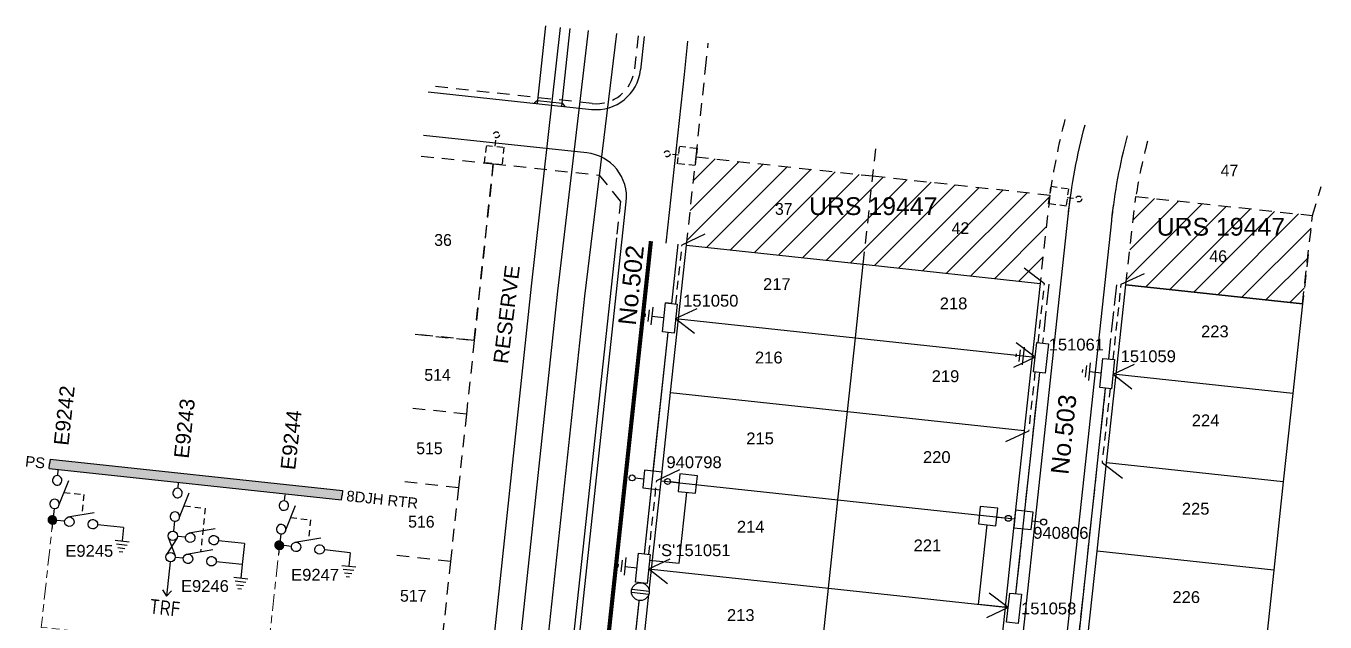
# Model space of a CAD drawing. Header units: metres. Extents: x 292676 to 293066, y 6233407 to 6233703.
# Drawn here: x 292676.1 to 292895.4, y 6233602.7 to 6233703.3 of the extents above; entities that cross this region are included whole.
import ezdxf
from ezdxf.enums import TextEntityAlignment as Align

# ---------------------------------------------------------------- set-up
doc = ezdxf.new("R2010")
doc.units = ezdxf.units.M
doc.header["$LTSCALE"] = 0.7
for name, pattern in [('A', [0]), ('Cable Exist OH', [1, 1, 0]), ('Cable Exist UG', [8.2, 4, -1.2, 1.8, -1.2]), ('CENTERX2', [101.6, 63.5, -12.7, 12.7, -12.7]), ('Dash', [5, 3, -2]), ('IE Trench LV', [6.5, 5, -1.5]), ('PHANTOM2', [31.75, 15.875, -3.175, 3.175, -3.175, 3.175, -3.175])]:
    doc.linetypes.add(name, pattern=pattern)
for name, color, linetype in [('_User Miscellaneous1', 3, 'Continuous'), ('_User Miscellaneous4', 7, 'Continuous'), ('_User Miscellaneous7', 150, 'Continuous'), ('_User Miscellaneous8', 7, 'Continuous'), ('_User_HV_Exist', 7, 'Continuous'), ('Cadastre Developer_SP_NEW', 4, 'Continuous'), ('Cadastre Roads_SP_NEW', 8, 'Continuous'), ('Equip_HV_NEW', 2, 'Continuous'), ('Equip_LV_NEW', 5, 'Continuous'), ('Mains_LV_NEW_R6', 2, 'Continuous'), ('Mains_LV_NEW_T84', 2, 'Continuous'), ('OH_Details_SP_MISC', 7, 'Continuous'), ('Services_SP_NEW_UG', 2, 'Continuous'), ('SupportsUG_SP_LV_NEW', 2, 'Continuous'), ('SupportsUG_SP_LV_SL_NEW', 2, 'Continuous'), ('Trench_SP_NEW', 2, 'Continuous')]:
    doc.layers.add(name, color=color, linetype=linetype)
doc.layers.add('_User Miscellaneous5', color=7, linetype='Continuous', lineweight=35)
doc.layers.add('_User Notes', color=7, linetype='Continuous', plot=False)
doc.styles.add('ARIAL', font='arial.ttf', dxfattribs={"height": 2})
doc.styles.add('dotfont', font='dotfont.shx')
doc.styles.add('IESYMBOL1', font='isocp.shx')
doc.styles.add('POLE_LABEL', font='arial.ttf')
doc.styles.add('SL_LABEL', font='arial.ttf')
doc.styles.get("Standard").update_dxf_attribs({"font": 'arial.ttf'})
doc.styles.add('style1', font='iso3098b.shx')
doc.styles.add('SWG_LABEL', font='arial.ttf')
doc.styles.add('SWITCH_LABEL', font='arial.ttf', dxfattribs={"height": 2.5})
doc.linetypes.add('Cable New UG', pattern='A,8,-1,["x",style1,S=3.5,R=0,X=0.35,Y=-1],-3.5', length=12.5)
doc.linetypes.add('Cable Z', pattern='A,8,-1,["Z",Standard,S=2.5,R=0,X=0.35,Y=-1.25],-3.5', length=12.5)
doc.linetypes.add('IE Trench HV', pattern='A,8,-2,["/",style1,S=2.5,R=0,X=0.1,Y=-1],-4.5', length=14.5)

# ---------------------------------------------------------------- blocks, each defined once
blk = doc.blocks.new('*U35')
at = {"lineweight": -3}
blk.add_lwpolyline([(-2.48, 2.49), (2.47, 2.49), (2.47, 0.51), (-2.48, 0.51)], close=True, dxfattribs=at)
for tag, flags, p in [('STREET_CODE', 9, (1.5, 3.5)), ('OWNED_BY', 9, (1.5, 3.3)), ('OPERATED_BY', 9, (1.5, 3.1)), ('STATE', 9, (1.5, 2.7)), ('SUPPORT_TYPE', 9, (1.5, 2.5)), ('MAINTAINED_BY', 9, (1.5, 2.9)), ('USAGE', 9, (1.5, 2.3)), ('LEGEND', 9, (1.5, 2.1)), ('SUBURB', 9, (1.5, 1.7)), ('STREETNAME', 9, (1.5, 1.5)), ('Z', 1, (1.5, 0.9)), ('PARENT', 9, (1.5, 1.9)), ('LOCATION', 9, (1.5, 1.3)), ('NOTES', 9, (1.5, 1.1))]:
    blk.add_attdef(tag, text='', height=0.2, dxfattribs=dict(flags=flags)).set_placement(p, align=Align.MIDDLE_LEFT)
at = {"layer": '_User Miscellaneous4', "style": 'ARIAL', "flags": 8}
blk.add_attdef('ASSET_NUM', text='', height=2, dxfattribs=at).set_placement((2, 5.5), align=Align.MIDDLE_LEFT)
blk = doc.blocks.new('*U85')
at = {"layer": '_User Miscellaneous7', "lineweight": -3}
blk.add_lwpolyline([(0, -3.03), (0, -1.58)], dxfattribs=at)
blk.add_lwpolyline([(-1.49, -6), (1.49, -6), (1.49, -3.03), (-1.49, -3.03)], close=True, dxfattribs=at)
blk.add_circle((0, -1.08), 0.5, dxfattribs=at)
at = {"layer": '_User Miscellaneous8', "color": 2, "lineweight": -3}
blk.add_lwpolyline([(-1.49, 0), (1.49, 0), (1.49, 2.97), (-1.49, 2.97)], close=True, dxfattribs=at)
at = {"style": 'POLE_LABEL', "flags": 9}
blk.add_attdef('STRUCTURE_PLANT_NUMBER', text='', height=0.2, dxfattribs=at).set_placement((1.64, 1.73), align=Align.MIDDLE_LEFT)
for tag, flags, p in [('STREET_CODE', 9, (1.64, 1.49)), ('OWNED_BY', 9, (1.64, 1.09)), ('OPERATED_BY', 9, (1.64, 0.89)), ('STATE', 9, (1.64, 0.49)), ('COLUMN_TYPE', 9, (1.64, 1.29)), ('MAINTAINED_BY', 9, (1.64, 0.69)), ('USAGE', 9, (1.64, 0.29)), ('LEGEND', 9, (1.64, 0.09)), ('SUBURB', 9, (1.64, -0.31)), ('STREETNAME', 9, (1.64, -0.51)), ('Z', 1, (1.64, -1.31)), ('PARENT', 9, (1.64, -0.11)), ('LOCATION', 9, (1.64, -0.71)), ('NOTES', 9, (1.64, -0.91)), ('LABEL_ALIGNMENT', 9, (1.64, -1.11))]:
    blk.add_attdef(tag, text='', height=0.2, dxfattribs=dict(flags=flags)).set_placement(p, align=Align.MIDDLE_LEFT)
at = {"layer": '_User Miscellaneous5', "style": 'ARIAL', "flags": 8}
blk.add_attdef('ASSET_NUM', text='', height=2, dxfattribs=at).set_placement((2, 3.49), align=Align.MIDDLE_LEFT)
blk = doc.blocks.new('*U38')
at = {"layer": '_User Miscellaneous8', "color": 2}
blk.add_line((0, 0), (0, 1.45), dxfattribs=at)
blk.add_circle((0, 1.95), 0.5, dxfattribs=at)
for tag, p, flags in [('Z', (0, 0), 1), ('OPERATED_BY', (0, -9.61), 9)]:
    blk.add_attdef(tag, p, '', height=0.2, dxfattribs=dict(flags=flags))
at = {"style": 'SL_LABEL', "flags": 9}
blk.add_attdef('STREET_CODE', text='', height=0.2, dxfattribs=at).set_placement((0, -0.2), align=Align.MIDDLE_LEFT)
at = {"flags": 9}
for tag, p in [('CONSTRUCTED_VOLTAGE', (0, -0.4)), ('CONTROL_TYPE', (0, -0.6)), ('OPERATING_VOLTAGE', (0, -1.4)), ('ORIENTATION', (0, -1.6)), ('OWNED_BY', (0, -1.8)), ('STATE', (0, -2)), ('LANTERN_PURPOSE', (0, -0.8)), ('LANTERN_TYPE', (0, -1)), ('NO_PHASES', (0, -1.2)), ('USAGE', (0, -2.2)), ('CEXIST', (0, -2.4)), ('CNEW', (0, -2.6)), ('CNUMBER', (0, -2.8)), ('CREMOVE', (0, -3)), ('CREPLACE', (0, -3.2)), ('LKINGHEIGHT', (0, -3.4)), ('LBRACKET', (0, -3.6)), ('LBRACKETVOCAB', (0, -3.8)), ('LCATEGORY', (0, -4)), ('LCHARGE1', (0, -4.2)), ('LCHARGE1PERCENT', (0, -4.4)), ('LCHARGE2', (0, -4.6)), ('LCHARGE2PERCENT', (0, -4.8)), ('LCHARGE3', (0, -5)), ('LCHARGE3PERCENT', (0, -5.2)), ('LEXIST', (0, -5.4)), ('LLAMP', (0, -5.6)), ('LLAMPVOCAB', (0, -5.8)), ('LMAST', (0, -6)), ('LMASTVOCAB', (0, -6.2)), ('LNEW', (0, -6.4)), ('LANTNUMBER', (0, -6.6)), ('SUBURB', (0, -8.6)), ('STREETNAME', (0, -8.8)), ('LOUTREACH', (0, -7)), ('LOUTREACHVOCAB', (0, -7.2)), ('LRATECODE', (0, -7.4)), ('LREMOVE', (0, -7.6)), ('LREPLACE', (0, -7.8)), ('LTYPE', (0, -8)), ('LTYPEVOCAB', (0, -8.2)), ('LEGEND', (0, -8.4)), ('LOCATION', (0, -9)), ('NOTES', (0, -9.2)), ('MAINTAINED_BY', (0, -9.86))]:
    blk.add_attdef(tag, text='', height=0.2, dxfattribs=at).set_placement(p, align=Align.MIDDLE_LEFT)
at = {"layer": '_User Notes', "style": 'SL_LABEL', "flags": 8}
blk.add_attdef('ASSET_NUM', text='', height=2.5, dxfattribs=at).set_placement((2, 2), align=Align.MIDDLE_LEFT)
at = {"layer": '_User Notes', "flags": 8}
blk.add_attdef('LNUMBER', text='', height=2.5, dxfattribs=at).set_placement((1.2, -2.8), align=Align.MIDDLE_LEFT)
blk = doc.blocks.new('A$C4FBE3B10')
at = {"layer": '_User Miscellaneous1', "color": 6, "linetype": 'Dash', "ltscale": 0.5, "flags": 128}
blk.add_lwpolyline([(0, 2.97), (0, 4.42)], dxfattribs=at)
at = {"layer": '_User Miscellaneous1', "color": 6, "linetype": 'Dash', "ltscale": 0.5}
blk.add_lwpolyline([(-1.48, 2.97), (1.48, 2.97), (1.48, 0), (-1.48, 0)], close=True, dxfattribs=at)
blk.add_circle((0, 4.92), 0.5, dxfattribs=at)
blk = doc.blocks.new('A$C1B2C29DD')
at = {"layer": 'Services_SP_NEW_UG', "color": 2, "flags": 128}
for points in [[(0, 0), (-2.1, 3.44)], [(0, 0), (2.1, 3.44)]]:
    blk.add_lwpolyline(points, dxfattribs=at)
blk = doc.blocks.new('*U42')
at = {"layer": 'Services_SP_NEW_UG', "color": 2, "flags": 128}
blk.add_lwpolyline([(-15, -0.75), (-17.25, 2.93)], dxfattribs=at)
at = {"layer": 'Services_SP_NEW_UG', "color": 2, "linetype": 'Dash', "ltscale": 0.7, "flags": 128}
blk.add_lwpolyline([(-2.47, -0.75), (-15, -0.75)], dxfattribs=at)
blk = doc.blocks.new('*U43')
at = {"layer": 'Services_SP_NEW_UG', "color": 2, "flags": 128}
blk.add_lwpolyline([(-12.5, -0.75), (-14.75, 2.93)], dxfattribs=at)
at = {"layer": 'Services_SP_NEW_UG', "color": 2, "linetype": 'Dash', "ltscale": 0.7, "flags": 128}
blk.add_lwpolyline([(-2.47, -0.75), (-12.5, -0.75)], dxfattribs=at)
blk = doc.blocks.new('*U44')
at = {"layer": 'Services_SP_NEW_UG', "color": 2, "flags": 128}
blk.add_lwpolyline([(15, -0.75), (17.25, 2.93)], dxfattribs=at)
at = {"layer": 'Services_SP_NEW_UG', "color": 2, "linetype": 'Dash', "ltscale": 0.7, "flags": 128}
blk.add_lwpolyline([(2.47, -0.75), (15, -0.75)], dxfattribs=at)
blk = doc.blocks.new('LV_UG_LINKS_CLOSED_NEW')
for tag, flags, p in [('ACTUAL_STATUS', 9, (1.5, 0)), ('CONSTRUCTED_VOLTAGE', 9, (1.5, -0.2)), ('OPERATING_VOLTAGE', 9, (1.5, -0.6)), ('ORIENTATION', 9, (1.5, -0.8)), ('STATE', 9, (1.5, -1)), ('SWITCH_TYPE', 9, (1.5, -1.2)), ('OWNED_BY', 9, (1.5, -1.8)), ('OPERATED_BY', 9, (1.5, -2)), ('NO_PHASES', 9, (1.5, -0.4)), ('USAGE', 9, (1.5, -1.4)), ('NOTES', 9, (1.5, -1.6)), ('MAINTAINED_BY', 9, (1.5, -2.2)), ('TYPE', 9, (1.5, -2.6)), ('Z', 1, (1.5, -2.8)), ('NUMBER_OF_PHASES', 9, (1.5, -2.4))]:
    blk.add_attdef(tag, text='', height=0.2, dxfattribs=dict(flags=flags)).set_placement(p, align=Align.MIDDLE_LEFT)
blk.add_wipeout([(-1.06, -5.84), (-1.18, -5.98), (-1.29, -6.14), (-1.37, -6.31), (-1.43, -6.48), (-1.48, -6.67), (-1.49, -6.85), (-1.49, -7.04), (-1.46, -7.23), (-1.41, -7.41), (-1.33, -7.58), (-1.24, -7.74), (-1.12, -7.89), (-0.99, -8.02), (-0.84, -8.14), (-0.68, -8.23), (-0.51, -8.31), (-0.33, -8.36), (-0.14, -8.39), (0.05, -8.39), (0.23, -8.38), (0.42, -8.33), (0.59, -8.27), (0.76, -8.19), (0.92, -8.08), (1.06, -7.96), (1.18, -7.82), (1.29, -7.66), (1.37, -7.49), (1.43, -7.32), (1.48, -7.13), (1.49, -6.95), (1.49, -6.76), (1.46, -6.57), (1.41, -6.39), (1.33, -6.22), (1.24, -6.06), (1.12, -5.91), (0.99, -5.78), (0.84, -5.66), (0.68, -5.57), (0.51, -5.49), (0.33, -5.44), (0.14, -5.41), (-0.05, -5.41), (-0.23, -5.42), (-0.42, -5.47), (-0.59, -5.53), (-0.76, -5.61), (-0.92, -5.72)])
for p, q in [((-1.48, -6.65), (1.48, -6.65)), ((-1.48, -7.15), (1.48, -7.15))]:
    blk.add_line(p, q)
blk.add_circle((0, -6.9), 1.5)
blk = doc.blocks.new('Earth')
for p, q in [((0, -2.04), (0, 0)), ((-1.5, -2.04), (1.5, -2.04)), ((-1, -2.64), (1, -2.64)), ((-0.25, -3.24), (0.25, -3.24))]:
    blk.add_line(p, q)
blk = doc.blocks.new('*U98')
at = {"layer": 'Services_SP_NEW_UG', "color": 2, "flags": 128}
blk.add_lwpolyline([(-15.24, -0.75), (-17.49, 2.93)], dxfattribs=at)
at = {"layer": 'Services_SP_NEW_UG', "color": 2, "linetype": 'Dash', "ltscale": 0.7, "flags": 128}
blk.add_lwpolyline([(-2.47, -0.75), (-15.24, -0.75)], dxfattribs=at)
blk = doc.blocks.new('*U99')
at = {"layer": 'Services_SP_NEW_UG', "color": 2, "flags": 128}
blk.add_lwpolyline([(12.5, -0.75), (14.75, 2.93)], dxfattribs=at)
at = {"layer": 'Services_SP_NEW_UG', "color": 2, "linetype": 'Dash', "ltscale": 0.7, "flags": 128}
blk.add_lwpolyline([(2.47, -0.75), (12.5, -0.75)], dxfattribs=at)
blk = doc.blocks.new('*U100')
at = {"layer": 'Services_SP_NEW_UG', "color": 2, "flags": 128}
blk.add_lwpolyline([(-12.5, -0.75), (-14.75, 2.93)], dxfattribs=at)
at = {"layer": 'Services_SP_NEW_UG', "color": 2, "linetype": 'Dash', "ltscale": 0.7, "flags": 128}
blk.add_lwpolyline([(-2.47, -0.75), (-12.5, -0.75)], dxfattribs=at)
blk = doc.blocks.new('*U104')
for p, q in [((-1.6, 0), (-1.6, 49.65)), ((-1.6, 49.65), (-0.8, 49.65)), ((0, 49.65), (-0.8, 49.65)), ((0, 0), (0, 49.65)), ((-1.6, 0), (-0.8, 0)), ((0, 0), (-0.8, 0))]:
    blk.add_line(p, q)
at = {"style": 'ARIAL'}
blk.add_attdef('SWG_TYPE', text='', height=1.8, rotation=90, dxfattribs=at).set_placement((-0.8, 50.39), align=Align.MIDDLE_LEFT)
blk.add_attdef('SUB_TYPE', text='', height=1.8, rotation=90, dxfattribs=at).set_placement((-0.8, -0.76), align=Align.MIDDLE_RIGHT)
blk = doc.blocks.new('SWG_SIE_TRF_NOES_NEW')
for p, q in [((7.01, 0.8), (2.79, 1.95)), ((14.68, 0), (20.54, 0))]:
    blk.add_line(p, q)
for points in [[(2.2, 0.01), (1.2, 0.01)], [(19.54, -0.75), (20.54, 0), (19.54, 0.75)], [(7.8, 0), (9.45, 0)]]:
    blk.add_lwpolyline(points)
for points in [[(3, -0.79, 1), (3, 0.81, 1)], [(7, -0.8, 1), (7, 0.8, 1)]]:
    blk.add_lwpolyline(points, format="xyb", close=True)
at = {"flags": 1}
blk.add_attdef('Z', (0, 0), '', height=0.2, dxfattribs=at)
at = {"style": 'SWITCH_LABEL', "flags": 9}
blk.add_attdef('STREET_CODE', text='', height=0.2, dxfattribs=at).set_placement((0, -0.2), align=Align.MIDDLE_LEFT)
at = {"flags": 9}
for tag, p in [('ORIENTATION', (0, -0.4)), ('SUBURB', (0, -1)), ('STREETNAME', (0, -1.2)), ('PARENT', (0, -0.6)), ('USAGE', (0, -0.8)), ('LOCATION', (0, -1.4)), ('NOTES', (0, -1.6))]:
    blk.add_attdef(tag, text='', height=0.2, dxfattribs=at).set_placement(p, align=Align.MIDDLE_LEFT)
blk = doc.blocks.new('SWG_FUSE_NEW')
for points in [[(4.04, 0.73), (1.16, -0.72)], [(4.05, -0.71), (1.16, 0.72)]]:
    blk.add_lwpolyline(points)
for centre in [(0.8, 0), (4.4, 0.01)]:
    blk.add_circle(centre, 0.8)
at = {"style": 'SWITCH_LABEL', "flags": 8}
blk.add_attdef('ASSET_NUM', text='', height=2.5, rotation=179.9544, dxfattribs=at).set_placement((-2.4, 0), align=Align.MIDDLE_LEFT)
for tag, p, flags in [('Z', (0, 0), 1), ('ORIENTATION', (0.04, -4.4), 9), ('USAGE', (0.04, -5.4), 9)]:
    blk.add_attdef(tag, p, '', height=0.2, dxfattribs=dict(flags=flags))
at = {"flags": 9}
for tag, p in [('SUBURB', (0, -2.2)), ('PARENT', (0, -1.6)), ('STREETNAME', (0, -2.4))]:
    blk.add_attdef(tag, text='', height=0.2, dxfattribs=at).set_placement(p, align=Align.MIDDLE_LEFT)
blk = doc.blocks.new('*U105')
at = {"linetype": 'CENTERX2'}
blk.add_blockref('SWG_SIE_TRF_NOES_NEW', (0, 0), dxfattribs=at)
at = {"linetype": 'CENTERX2', "rotation": 180}
blk.add_blockref('SWG_FUSE_NEW', (14.68, 0), dxfattribs=at)
at = {"style": 'IESYMBOL1'}
blk.add_text('TRF', height=2.5, rotation=89.9826, dxfattribs=at).set_placement((22.51, -0.05), align=Align.MIDDLE_CENTER)
blk = doc.blocks.new('SWG_SIE_ES_NEW')
for p, q in [((-6.1, 0.75), (-1.8, 1.97)), ((2.22, -2.29), (4.62, -2.29)), ((2.52, -2.89), (4.32, -2.89)), ((2.83, -3.49), (4.03, -3.49)), ((3.13, -4.09), (3.73, -4.09))]:
    blk.add_line(p, q)
at = {"const_width": 0.8, "flags": 128}
blk.add_lwpolyline([(-9.09, -0.02, 1), (-8.29, -0.02, 1)], format="xyb", close=True, dxfattribs=at)
for points in [[(-5.79, -0.82, -1), (-5.79, 0.78, -1)], [(-1.79, -0.81, -1), (-1.79, 0.79, -1)]]:
    blk.add_lwpolyline(points, format="xyb", close=True)
for points in [[(-6.59, -0.02), (-7.89, -0.02)], [(3.42, -0.01), (-0.99, -0.01)], [(3.42, -0.01), (3.42, -2.29)]]:
    blk.add_lwpolyline(points)
at = {"flags": 1}
blk.add_attdef('Z', (0, 0), '', height=0.2, dxfattribs=at)
at = {"style": 'ARIAL', "flags": 8}
blk.add_attdef('ASSET_NUM', text='', height=2, dxfattribs=at).set_placement((-1.81, -3.15), align=Align.MIDDLE_CENTER)
at = {"style": 'SWITCH_LABEL', "flags": 9}
blk.add_attdef('STREET_CODE', text='', height=0.2, dxfattribs=at).set_placement((0, -0.2), align=Align.MIDDLE_LEFT)
at = {"flags": 9}
for tag, p in [('ORIENTATION', (0, -0.4)), ('SUBURB', (0, -1)), ('STREETNAME', (0, -1.2)), ('PARENT', (0, -0.6)), ('USAGE', (0, -0.8)), ('LOCATION', (0, -1.4)), ('NOTES', (0, -1.6))]:
    blk.add_attdef(tag, text='', height=0.2, dxfattribs=at).set_placement(p, align=Align.MIDDLE_LEFT)
blk = doc.blocks.new('SWG_SIE_SU_NEW')
blk.add_line((5.81, 0.79), (1.59, 1.94))
at = {"linetype": 'A', "lineweight": 0}
for p, q in [((7.98, 0.35), (7.98, -0.37)), ((8.18, -0.58), (8.18, 0.56)), ((8.38, 0.66), (8.38, -0.68)), ((8.58, -0.71), (8.58, 0.69)), ((8.78, 0.66), (8.78, -0.68)), ((8.98, -0.59), (8.98, 0.56)), ((9.18, 0.35), (9.18, -0.38))]:
    blk.add_line(p, q, dxfattribs=at)
at = {"linetype": 'Dash', "ltscale": 0.5}
blk.add_lwpolyline([(3.7, 1.36), (3.7, 4.73), (7.22, 4.73)], dxfattribs=at)
for points in [[(1, 0), (0, 0)], [(6.6, -0.01), (10.1, -0.01)]]:
    blk.add_lwpolyline(points)
for points in [[(1.8, -0.8, 1), (1.8, 0.8, 1)], [(5.8, -0.81, 1), (5.8, 0.79, 1)]]:
    blk.add_lwpolyline(points, format="xyb", close=True)
at = {"linetype": 'A', "lineweight": 0}
blk.add_circle((8.58, -0.01), 0.7, dxfattribs=at)
at = {"style": 'SWG_LABEL', "flags": 8}
blk.add_attdef('ASSET_NUM', text='', height=2, rotation=179.9544, dxfattribs=at).set_placement((-2.4, 0.01), align=Align.MIDDLE_LEFT)
at = {"flags": 1}
blk.add_attdef('Z', (0, 0), '', height=0.2, dxfattribs=at)
at = {"style": 'SWITCH_LABEL', "flags": 9}
blk.add_attdef('STREET_CODE', text='', height=0.2, dxfattribs=at).set_placement((0, 0), align=Align.MIDDLE_LEFT)
at = {"flags": 9}
for tag, p in [('OPERATED_BY', (-0.01, -1.84)), ('ORIENTATION', (0, -0.2)), ('SUBURB', (0, -0.8)), ('STREETNAME', (0, -1)), ('OWNED_BY', (0, -1.62)), ('MAINTAINED_BY', (-0.01, -2.05)), ('PARENT', (0, -0.4)), ('USAGE', (0, -0.6)), ('LOCATION', (0, -1.2)), ('NOTES', (0, -1.4))]:
    blk.add_attdef(tag, text='', height=0.2, dxfattribs=at).set_placement(p, align=Align.MIDDLE_LEFT)
blk = doc.blocks.new('*U48')
for p, q in [((-6.1, 4.33), (-1.8, 5.55)), ((-6.1, 0.75), (-1.8, 1.97)), ((2.22, -2.29), (4.62, -2.29)), ((2.52, -2.89), (4.32, -2.89)), ((2.83, -3.49), (4.03, -3.49)), ((3.13, -4.09), (3.73, -4.09))]:
    blk.add_line(p, q)
at = {"linetype": 'Dash', "ltscale": 0.5, "flags": 128}
blk.add_lwpolyline([(-7.34, 8.78), (-3.81, 8.78), (-3.79, 1.4)], dxfattribs=at)
for points in [[(-6.59, 3.56), (-7.89, 3.56)], [(3.42, 3.57), (-0.99, 3.57)], [(3.42, 3.57), (3.42, -0.01)], [(-6.59, -0.02), (-7.89, -0.02)], [(3.42, -0.01), (-0.99, -0.01)], [(3.42, -0.01), (3.42, -2.29)]]:
    blk.add_lwpolyline(points)
for points in [[(-5.79, 2.76, -1), (-5.79, 4.36, -1)], [(-1.79, 2.77, -1), (-1.79, 4.37, -1)], [(-5.79, -0.82, -1), (-5.79, 0.78, -1)], [(-1.79, -0.81, -1), (-1.79, 0.79, -1)]]:
    blk.add_lwpolyline(points, format="xyb", close=True)
at = {"flags": 1}
blk.add_attdef('Z', (0, 0), '', height=0.2, dxfattribs=at)
at = {"style": 'ARIAL', "flags": 8}
blk.add_attdef('ASSET_NUM', text='', height=2, dxfattribs=at).set_placement((-1.81, -3.15), align=Align.MIDDLE_CENTER)
at = {"style": 'SWITCH_LABEL', "flags": 9}
blk.add_attdef('STREET_CODE', text='', height=0.2, dxfattribs=at).set_placement((0, -0.2), align=Align.MIDDLE_LEFT)
at = {"flags": 9}
for tag, p in [('ORIENTATION', (0, -0.4)), ('SUBURB', (0, -1)), ('STREETNAME', (0, -1.2)), ('PARENT', (0, -0.6)), ('USAGE', (0, -0.8)), ('LOCATION', (0, -1.4)), ('NOTES', (0, -1.6))]:
    blk.add_attdef(tag, text='', height=0.2, dxfattribs=at).set_placement(p, align=Align.MIDDLE_LEFT)

msp = doc.modelspace()

# ---------------------------------------------------------------- hatches: boundary and pattern name
h = msp.add_hatch()
h.set_pattern_fill('ANSI31', color=3)
h.paths.add_polyline_path([(292848.76, 6233673.31), (292848.72, 6233673.31), (292848.92, 6233674.78), (292819.04, 6233678), (292817.44, 6233663.09), (292847.27, 6233659.87)])
h.paths.add_polyline_path([(292819.04, 6233678), (292789.22, 6233681.21), (292787.61, 6233666.3), (292817.44, 6233663.09)])
h.paths.add_polyline_path([(292807.52, 6233670.57), (292830.73, 6233670.57), (292830.73, 6233675.22), (292807.52, 6233675.22)], flags=9)
h.paths.add_polyline_path([(292832, 6233667.83), (292835.5, 6233667.83), (292835.5, 6233670.53), (292832, 6233670.53)], flags=24)
h.paths.add_polyline_path([(292802.18, 6233671.08), (292805.64, 6233671.08), (292805.64, 6233673.78), (292802.18, 6233673.78)], flags=24)
h = msp.add_hatch()
h.set_pattern_fill('ANSI31', color=3)
h.paths.add_polyline_path([(292893.27, 6233671.32), (292863.44, 6233674.53), (292861.72, 6233659.63), (292891.55, 6233656.42)])
h.paths.add_polyline_path([(292866.17, 6233667.09), (292889.39, 6233667.09), (292889.39, 6233671.74), (292866.17, 6233671.74)], flags=24)
h.paths.add_polyline_path([(292875.49, 6233663.1), (292878.97, 6233663.1), (292878.97, 6233665.8), (292875.49, 6233665.8)], flags=24)
at = {"layer": 'Equip_HV_NEW'}
h = msp.add_hatch(color=256, dxfattribs=at)
h.dxf.hatch_style = 1
h.paths.add_polyline_path([(292680.2, 6233630.22), (292680.03, 6233628.63), (292729.39, 6233623.32), (292729.56, 6233624.91)])

# ---------------------------------------------------------------- linework, layer by layer
at = {"layer": '_User_HV_Exist', "color": 7, "linetype": 'Cable Exist UG', "lineweight": 0, "flags": 128}
msp.add_lwpolyline([(292759.49, 6233447.11), (292766.34, 6233510.75), (292767.84, 6233524.68), (292770.53, 6233549.67), (292775.03, 6233591.46), (292678.7, 6233601.81), (292680.5, 6233618.37)], dxfattribs=at)
at = {"layer": 'Cadastre Developer_SP_NEW', "color": 8, "linetype": 'Dash'}
for p, q in [((292779.45, 6233701.65), (292778.84, 6233695.99)), ((292790.82, 6233696.12), (292791.28, 6233700.39)), ((292789.22, 6233681.21), (292790.82, 6233696.12)), ((292771.68, 6233690.23), (292744.13, 6233693.19)), ((292742.85, 6233681.36), (292755, 6233680.05)), ((292787.61, 6233666.3), (292789.22, 6233681.21)), ((292789.22, 6233681.21), (292819.04, 6233678)), ((292817.44, 6233663.09), (292819.58, 6233682.97)), ((292751.78, 6233650.22), (292755, 6233680.05)), ((292755, 6233680.05), (292751.78, 6233650.22)), ((292755, 6233680.05), (292751.78, 6233650.22)), ((292755, 6233680.05), (292772.89, 6233678.13)), ((292772.89, 6233678.13), (292776.44, 6233673.72)), ((292819.04, 6233678), (292848.92, 6233674.78)), ((292848.92, 6233674.78), (292847.27, 6233659.87)), ((292893.27, 6233671.32), (292894.69, 6233676.19)), ((292776.44, 6233673.72), (292775.78, 6233667.57)), ((292861.72, 6233659.63), (292863.44, 6233674.53)), ((292863.44, 6233674.53), (292893.27, 6233671.32)), ((292891.55, 6233656.42), (292893.27, 6233671.32)), ((292891.55, 6233656.42), (292892.51, 6233664.75)), ((292892.51, 6233664.75), (292891.55, 6233656.42)), ((292741.84, 6233651.3), (292751.78, 6233650.22)), ((292751.78, 6233650.22), (292741.84, 6233651.3)), ((292751.78, 6233650.22), (292741.84, 6233651.3)), ((292751.78, 6233650.22), (292750.45, 6233637.8)), ((292750.45, 6233637.8), (292740.5, 6233638.87)), ((292750.45, 6233637.8), (292749.11, 6233625.37)), ((292749.11, 6233625.37), (292739.17, 6233626.44)), ((292749.11, 6233625.37), (292747.77, 6233612.94)), ((292747.77, 6233612.94), (292737.83, 6233614.01)), ((292747.77, 6233612.94), (292746.43, 6233600.51))]:
    msp.add_line(p, q, dxfattribs=at)
at = {"layer": 'Cadastre Developer_SP_NEW'}
for p, q in [((292775.78, 6233667.57), (292758.07, 6233503.04)), ((292786.27, 6233653.87), (292787.61, 6233666.3)), ((292787.61, 6233666.3), (292817.44, 6233663.09)), ((292816.1, 6233650.66), (292817.44, 6233663.09)), ((292817.44, 6233663.09), (292847.27, 6233659.87)), ((292847.27, 6233659.87), (292845.93, 6233647.45)), ((292860.09, 6233644.48), (292861.72, 6233659.63)), ((292861.72, 6233659.63), (292891.55, 6233656.42)), ((292891.55, 6233656.42), (292861.72, 6233659.63)), ((292891.55, 6233656.42), (292861.72, 6233659.63)), ((292891.55, 6233656.42), (292889.92, 6233641.27)), ((292784.93, 6233641.44), (292786.27, 6233653.87)), ((292786.27, 6233653.87), (292816.1, 6233650.66)), ((292814.76, 6233638.23), (292816.1, 6233650.66)), ((292816.1, 6233650.66), (292845.93, 6233647.45)), ((292845.93, 6233647.45), (292844.59, 6233635.02)), ((292858.49, 6233629.56), (292860.09, 6233644.48)), ((292889.92, 6233641.27), (292860.09, 6233644.48)), ((292783.33, 6233626.53), (292784.93, 6233641.44)), ((292784.93, 6233641.44), (292814.76, 6233638.23)), ((292889.92, 6233641.27), (292888.31, 6233626.35)), ((292813.16, 6233623.32), (292814.76, 6233638.23)), ((292814.76, 6233638.23), (292844.59, 6233635.02)), ((292844.59, 6233635.02), (292842.98, 6233620.1)), ((292856.88, 6233614.65), (292858.49, 6233629.56)), ((292888.31, 6233626.35), (292858.49, 6233629.56)), ((292781.72, 6233611.61), (292783.33, 6233626.53)), ((292783.33, 6233626.53), (292813.16, 6233623.32)), ((292888.31, 6233626.35), (292886.71, 6233611.44)), ((292811.55, 6233608.4), (292813.16, 6233623.32)), ((292813.16, 6233623.32), (292842.98, 6233620.1)), ((292842.98, 6233620.1), (292841.38, 6233605.19)), ((292855.27, 6233599.74), (292856.88, 6233614.65)), ((292886.71, 6233611.44), (292856.88, 6233614.65)), ((292780.12, 6233596.7), (292781.72, 6233611.61)), ((292781.72, 6233611.61), (292811.55, 6233608.4)), ((292886.71, 6233611.44), (292885.1, 6233596.53)), ((292809.95, 6233593.49), (292811.55, 6233608.4)), ((292811.55, 6233608.4), (292841.38, 6233605.19)), ((292841.38, 6233605.19), (292839.77, 6233590.28))]:
    msp.add_line(p, q, dxfattribs=at)
at = {"layer": 'Cadastre Developer_SP_NEW', "color": 8, "linetype": 'Dash'}
for centre, radius, start, end in [((292772.38, 6233696.69), 6.5, 263.8556, 353.8555), ((292955.11, 6233660.11), 107.2, 165.1801, 172.1325), ((292955.11, 6233660.11), 92.8, 165.1801, 171.0571)]:
    msp.add_arc(centre, radius, start, end, dxfattribs=at)
at = {"layer": 'Cadastre Roads_SP_NEW'}
for p, q in [((292762.44, 6233690.72), (292761.89, 6233690.27)), ((292762.44, 6233690.72), (292766.62, 6233690.27)), ((292766.62, 6233690.27), (292767.06, 6233689.72))]:
    msp.add_line(p, q, dxfattribs=at)
at = {"layer": 'Cadastre Roads_SP_NEW', "flags": 128}
for points in [[(292763.8, 6233703.31), (292762.39, 6233690.22)], [(292766.57, 6233689.77), (292767.97, 6233702.87)], [(292780.44, 6233701.54), (292779.83, 6233695.89)], [(292787.8, 6233700.76), (292787.19, 6233695.1)], [(292787.19, 6233695.1), (292784.13, 6233666.67)]]:
    msp.add_lwpolyline(points, dxfattribs=at)
for points in [[(292744.02, 6233692.2), (292771.57, 6233689.24, 0.414161), (292779.83, 6233695.89)], [(292850.89, 6233660.8), (292852.01, 6233671.21, -0.037876), (292854.86, 6233686.63, -0.037876)], [(292759.06, 6233502.92), (292777.44, 6233673.62, 0.414266), (292770.78, 6233681.88), (292743.23, 6233684.84)], [(292858.24, 6233660.01), (292859.36, 6233670.42, -0.037876), (292862.01, 6233684.74, -0.037876)], [(292850.89, 6233660.8), (292852.01, 6233671.21, -0.007522), (292852.39, 6233674.3, -0.007522)], [(292858.24, 6233660.01), (292859.36, 6233670.42, -0.007522), (292859.72, 6233673.29, -0.007522)], [(292773.85, 6233571.22, 0.414212), (292780.51, 6233562.96), (292832.21, 6233557.4, 0.414214), (292840.47, 6233564.05), (292850.89, 6233660.8)], [(292895.36, 6233548.25), (292861.01, 6233553.96, 0.008329), (292854.3, 6233554.96, -0.407191), (292847.82, 6233563.2), (292858.24, 6233660.01)]]:
    msp.add_lwpolyline(points, format="xyb", dxfattribs=at)
at = {"layer": 'Mains_LV_NEW_R6', "color": 2, "linetype": 'Cable Z', "flags": 128}
for points in [[(292781.38, 6233613.16), (292786.36, 6233612.62), (292787.65, 6233624.59)], [(292841.89, 6233605.14), (292836.9, 6233605.67), (292838.35, 6233619.11)]]:
    msp.add_lwpolyline(points, dxfattribs=at)
at = {"layer": 'Mains_LV_NEW_T84', "color": 2, "linetype": 'Cable New UG'}
for p, q in [((292780.5, 6233614.23), (292784.52, 6233651.57)), ((292847.15, 6233644.82), (292843.13, 6233607.49)), ((292852.71, 6233589.93), (292858.34, 6233642.18))]:
    msp.add_line(p, q, dxfattribs=at)
msp.add_lwpolyline([(292740.7, 6233590.64), (292741.76, 6233600.55), (292778.6, 6233596.63), (292779.97, 6233609.31)], dxfattribs=at)
at = {"layer": 'OH_Details_SP_MISC', "color": 7, "linetype": 'Continuous'}
for p, q in [((292766.29, 6233703.04), (292761.39, 6233659.37)), ((292765.91, 6233658.54), (292771.05, 6233702.54)), ((292770.47, 6233657.71), (292775.84, 6233702.03)), ((292761.39, 6233659.37), (292744.92, 6233504.68)), ((292749.42, 6233504.12), (292765.91, 6233658.54)), ((292753.94, 6233503.56), (292770.47, 6233657.71))]:
    msp.add_line(p, q, dxfattribs=at)
at = {"layer": 'Trench_SP_NEW', "linetype": 'IE Trench LV'}
for p, q in [((292848.76, 6233659.71), (292847.68, 6233649.75)), ((292858.86, 6233647.1), (292860.23, 6233659.79)), ((292847.15, 6233644.82), (292844.63, 6233621.42)), ((292852.71, 6233589.93), (292858.34, 6233642.18)), ((292844.32, 6233618.47), (292843.13, 6233607.49))]:
    msp.add_line(p, q, dxfattribs=at)
at = {"layer": 'Trench_SP_NEW', "linetype": 'IE Trench HV'}
for p, q in [((292782, 6233628.16), (292784.52, 6233651.57)), ((292780.5, 6233614.23), (292781.68, 6233625.2)), ((292777.19, 6233583.54), (292779.97, 6233609.31))]:
    msp.add_line(p, q, dxfattribs=at)
at = {"layer": 'Trench_SP_NEW', "linetype": 'IE Trench HV', "flags": 128}
msp.add_lwpolyline([(292786.12, 6233666.46), (292785.05, 6233656.49), (292784.06, 6233656.6)], dxfattribs=at)

# ---------------------------------------------------------------- block references
at = {"layer": '_User Miscellaneous1', "color": 7}
for p, rotation in [((292755, 6233680.05), 353.8658335577715), ((292789.22, 6233681.21), 83.85550862538994), ((292848.92, 6233674.78), 262.1316366317832)]:
    msp.add_blockref('A$C4FBE3B10', p, dxfattribs=dict(at, rotation=rotation))
at = {"layer": 'Equip_HV_NEW'}
ref = msp.add_blockref('SWG_SIE_SU_NEW', (292681.59, 6233628.41), dxfattribs=dict(at, rotation=263.855503413304))
ref.add_attrib('ASSET_NUM', 'E9242', dxfattribs={"layer": '0', "height": 2.5, "rotation": 83.8099, "style": 'SWG_LABEL'}).set_placement((292682.05, 6233632.54), align=Align.MIDDLE_LEFT)
ref = msp.add_blockref('*U105', (292702.02, 6233627.47), dxfattribs=dict(at, rotation=263.855503413304))
ref.add_attrib('ASSET_NUM', 'E9243', dxfattribs={"layer": '0', "height": 2.5, "rotation": 83.8099, "style": 'SWG_LABEL'}).set_placement((292702.33, 6233630.36), align=Align.MIDDLE_LEFT)
ref = msp.add_blockref('SWG_SIE_SU_NEW', (292719.85, 6233624.15), dxfattribs=dict(at, rotation=263.855503413304))
ref.add_attrib('ASSET_NUM', 'E9244', dxfattribs={"layer": '0', "height": 2.5, "rotation": 83.8099, "style": 'SWG_LABEL'}).set_placement((292720.32, 6233628.42), align=Align.MIDDLE_LEFT)
at = {"layer": 'Equip_HV_NEW', "rotation": 263.855503413304}
msp.add_blockref('*U104', (292680.03, 6233628.63), dxfattribs=at).add_auto_attribs({'SUB_TYPE': 'PS', 'SWG_TYPE': '8DJH RTR'})
at = {"layer": 'Equip_HV_NEW'}
ref = msp.add_blockref('SWG_SIE_ES_NEW', (292689.21, 6233619.04), dxfattribs=dict(at, rotation=353.8555034133041))
ref.add_attrib('ASSET_NUM', 'E9245', dxfattribs={"layer": '0', "height": 2, "style": 'ARIAL'}).set_placement((292690.86, 6233614.72), align=Align.MIDDLE_RIGHT)
ref = msp.add_blockref('*U48', (292709.23, 6233612.78), dxfattribs=dict(at, rotation=353.8555034133041))
ref.add_attrib('ASSET_NUM', 'E9246', dxfattribs={"layer": '0', "height": 2, "style": 'ARIAL'}).set_placement((292706.33, 6233608.79), align=Align.MIDDLE_CENTER)
ref = msp.add_blockref('SWG_SIE_ES_NEW', (292727.47, 6233614.78), dxfattribs=dict(at, rotation=353.8555034133041))
ref.add_attrib('ASSET_NUM', 'E9247', dxfattribs={"layer": '0', "height": 2, "style": 'ARIAL'}).set_placement((292728.96, 6233610.68), align=Align.MIDDLE_RIGHT)
at = {"layer": 'Equip_LV_NEW', "linetype": 'Cable Exist OH', "lineweight": 0, "rotation": 263.8555086533033}
for p in [(292783.8, 6233654.13), (292846.43, 6233647.39), (292857.62, 6233644.75)]:
    msp.add_blockref('Earth', p, dxfattribs=at)
at = {"layer": 'Services_SP_NEW_UG'}
for name, p, rotation in [('*U100', (292786.27, 6233653.87), 263.8555191964201), ('*U99', (292845.93, 6233647.45), 83.85549816875833), ('*U98', (292860.09, 6233644.48), 263.8555191919987), ('*U43', (292845.93, 6233647.45), 83.85549816716635), ('*U44', (292860.09, 6233644.48), 263.8555191999223), ('*U42', (292781.72, 6233611.61), 263.8554981637655)]:
    msp.add_blockref(name, p, dxfattribs=dict(at, rotation=rotation))
at = {"layer": 'Services_SP_NEW_UG', "color": 2}
for p, rotation in [((292785.77, 6233653.92), 263.8555184899465), ((292846.43, 6233647.39), 83.85550859931955), ((292859.58, 6233644.53), 263.7548599512712), ((292781.22, 6233611.67), 263.8554812370538), ((292841.89, 6233605.14), 83.8555192272421)]:
    msp.add_blockref('A$C1B2C29DD', p, dxfattribs=dict(at, rotation=rotation))
at = {"layer": 'SupportsUG_SP_LV_NEW'}
ref = msp.add_blockref('*U35', (292786.27, 6233653.87), dxfattribs=dict(at, rotation=83.85550862603442))
ref.add_attrib('ASSET_NUM_001', '151050', (292787.04, 6233655.94), dxfattribs={"layer": '_User Miscellaneous4', "height": 2, "style": 'ARIAL'})
ref = msp.add_blockref('*U35', (292845.93, 6233647.45), dxfattribs=dict(at, rotation=263.855508625594))
ref.add_attrib('ASSET_NUM_001', '151061', (292848.73, 6233648.54), dxfattribs={"layer": '_User Miscellaneous4', "height": 2, "style": 'ARIAL'})
ref = msp.add_blockref('*U35', (292860.09, 6233644.48), dxfattribs=dict(at, rotation=83.8555086304282))
ref.add_attrib('ASSET_NUM_001', '151059', (292860.87, 6233646.57), dxfattribs={"layer": '_User Miscellaneous4', "height": 2, "style": 'ARIAL'})
ref = msp.add_blockref('*U35', (292781.72, 6233611.61), dxfattribs=dict(at, rotation=83.85550862132645))
ref.add_attrib('ASSET_NUM_001', "'S'151051", (292782.78, 6233613.83), dxfattribs={"layer": '_User Miscellaneous4', "height": 2, "style": 'ARIAL'})
ref = msp.add_blockref('*U35', (292841.38, 6233605.19), dxfattribs=dict(at, rotation=263.8555086250819))
ref.add_attrib('ASSET_NUM_001', '151058', (292844.06, 6233604), dxfattribs={"layer": '_User Miscellaneous4', "height": 2, "style": 'ARIAL'})
at = {"layer": 'SupportsUG_SP_LV_SL_NEW', "ltscale": 0.5}
ref = msp.add_blockref('*U85', (292783.33, 6233626.53), dxfattribs=dict(at, rotation=84.16628697662952))
ref.add_attrib('ASSET_NUM_001', '940798', (292784.22, 6233628.68), dxfattribs={"layer": '_User Miscellaneous5', "height": 2, "style": 'ARIAL'})
for p, rotation in [((292780.37, 6233626.83), 84.16628697662952), ((292845.94, 6233619.79), 263.8555086262801)]:
    msp.add_blockref('*U38', p, dxfattribs=dict(at, rotation=rotation))
ref = msp.add_blockref('*U85', (292842.98, 6233620.1), dxfattribs=dict(at, rotation=263.8555086262801))
ref.add_attrib('ASSET_NUM_001', '940806', (292846.12, 6233616.76), dxfattribs={"layer": '_User Miscellaneous5', "height": 2, "style": 'ARIAL'})

# ---------------------------------------------------------------- texts
at = {"layer": '_User Miscellaneous8', "color": 2, "style": 'ARIAL'}
for p in [(292808.29, 6233671.4), (292866.95, 6233667.92)]:
    msp.add_text('URS 19447', height=3, dxfattribs=at).set_placement(p)
at = {"layer": 'Cadastre Developer_SP_NEW', "color": 8, "style": 'dotfont'}
for s, p in [('47', (292877.75, 6233677.92)), ('37', (292802.53, 6233671.43)), ('42', (292832.35, 6233668.18)), ('36', (292745.03, 6233666.19)), ('46', (292875.84, 6233663.45)), ('514', (292743.36, 6233643.42)), ('515', (292741.99, 6233631.03)), ('516', (292740.63, 6233618.64)), ('517', (292739.26, 6233606.14))]:
    msp.add_text(s, height=2, dxfattribs=at).set_placement(p)
at = {"layer": 'Cadastre Developer_SP_NEW', "style": 'ARIAL'}
msp.add_text('RESERVE', height=2.5, rotation=83, dxfattribs=at).set_placement((292757.46, 6233646.19))
for s, p in [('217', (292800.52, 6233658.74)), ('218', (292830.34, 6233655.48)), ('223', (292874.44, 6233650.76)), ('216', (292799.16, 6233646.35)), ('219', (292828.98, 6233643.2)), ('224', (292872.87, 6233635.74)), ('215', (292797.69, 6233632.7)), ('220', (292827.51, 6233629.55)), ('225', (292871.19, 6233620.83)), ('214', (292796.11, 6233617.79)), ('221', (292825.93, 6233614.64)), ('226', (292869.61, 6233605.92)), ('213', (292794.43, 6233602.88))]:
    msp.add_text(s, height=2, dxfattribs=at).set_placement(p)
at = {"layer": 'Cadastre Roads_SP_NEW', "color": 3}
for s, p in [('No.502', (292779.03, 6233652.68)), ('No.503', (292852.03, 6233627.5))]:
    msp.add_text(s, height=3, rotation=84, dxfattribs=at).set_placement(p)

# ---------------------------------------------------------------- next in the draw order: block references
at = {"layer": 'Equip_LV_NEW', "linetype": 'Cable Exist OH', "lineweight": 0, "rotation": 353.8555086263335}
msp.add_blockref('LV_UG_LINKS_CLOSED_NEW', (292780.55, 6233614.69), dxfattribs=at)

# ---------------------------------------------------------------- next in the draw order: linework, layer by layer
at = {"layer": '_User_HV_Exist', "color": 7, "linetype": 'Cable Exist UG', "lineweight": 0, "flags": 128}
msp.add_lwpolyline([(292772.43, 6233539.26), (292778.33, 6233594.13), (292717.29, 6233600.68), (292718.76, 6233614.11)], dxfattribs=at)
at = {"layer": 'OH_Details_SP_MISC', "color": 7, "linetype": 'PHANTOM2', "lineweight": 18, "const_width": 0.7, "flags": 128}
msp.add_lwpolyline([(292763.87, 6233502.32), (292781.6, 6233666.99)], dxfattribs=at)

# ---------------------------------------------------------------- next in the draw order: block references
at = {"layer": 'Equip_LV_NEW', "linetype": 'Cable Exist OH', "lineweight": 0, "rotation": 263.8555086533033}
msp.add_blockref('Earth', (292779.25, 6233611.88), dxfattribs=at)

doc.saveas('drawing.dxf')
